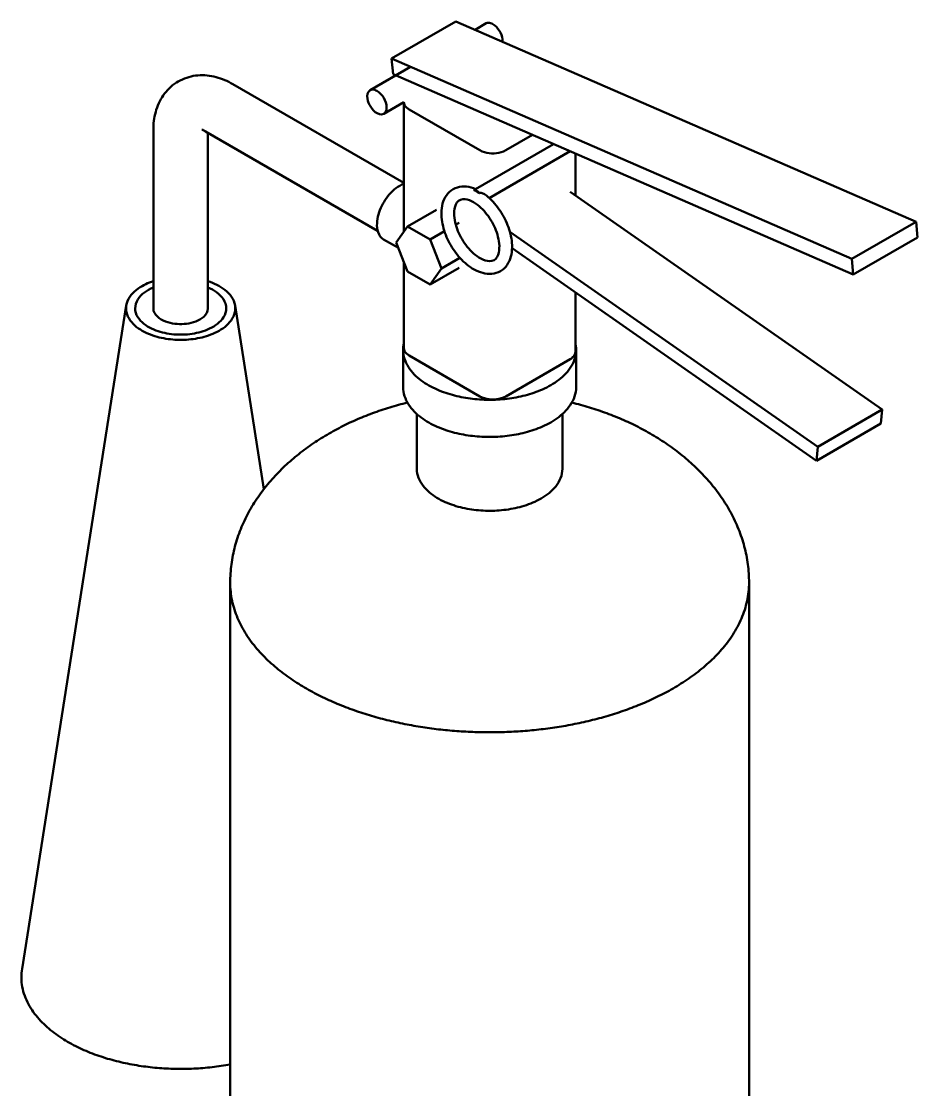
# Model space of a CAD drawing. Header units: millimetres. Extents: x 0 to 420, y 0 to 297.
# Drawn here: x 300.31 to 339.69, y 197.16 to 244.12 of the extents above; entities that cross this region are included whole.
import ezdxf

# ---------------------------------------------------------------- set-up
doc = ezdxf.new("R2010")
doc.units = ezdxf.units.MM
doc.layers.add('01-VISIBLE', color=7, linetype='CONTINUOUS', lineweight=50)

msp = doc.modelspace()

# ---------------------------------------------------------------- linework, layer by layer
at = {"layer": '01-VISIBLE'}
for p, q in [((316.573, 242.486), (319.401, 244.119)), ((319.401, 244.119), (339.623, 235.311)), ((320.242, 243.753), (320.726, 244.033)), ((316.641, 241.798), (316.573, 242.486)), ((316.573, 242.486), (336.795, 233.678)), ((315.634, 241.093), (317.413, 242.12)), ((316.641, 241.798), (336.864, 232.99)), ((317.114, 237.024), (309.605, 241.359)), ((316.234, 240.054), (317.114, 240.562)), ((317.114, 234.871), (317.114, 240.574)), ((317.349, 240.247), (320.46, 238.451)), ((306.108, 239.34), (306.108, 231.502)), ((315.964, 234.916), (308.405, 239.281)), ((308.508, 239.221), (308.508, 231.502)), ((321.591, 238.451), (322.768, 239.13)), ((320.262, 236.746), (323.693, 238.727)), ((320.862, 236.354), (324.422, 238.409)), ((324.654, 236.467), (324.654, 238.308)), ((324.42, 236.63), (338.131, 227.05)), ((318.551, 235.839), (317.278, 235.104)), ((336.795, 233.678), (339.623, 235.311)), ((339.692, 234.623), (339.623, 235.311)), ((317.278, 235.104), (316.783, 234.4)), ((318.268, 234.532), (317.278, 235.104)), ((318.899, 234.897), (318.268, 234.532)), ((319.541, 235.267), (319.397, 235.184)), ((321.772, 234.871), (335.302, 225.417)), ((316.877, 234.159), (316.224, 234.535)), ((316.783, 234.4), (317.278, 233.124)), ((318.763, 233.257), (318.268, 234.532)), ((336.864, 232.99), (339.692, 234.623)), ((321.87, 234.145), (335.243, 224.802)), ((317.114, 229.757), (317.114, 233.546)), ((319.576, 233.727), (318.763, 233.257)), ((336.864, 232.99), (336.795, 233.678)), ((317.278, 233.124), (318.268, 232.553)), ((319.541, 233.287), (318.268, 232.553)), ((318.268, 232.553), (318.763, 233.257)), ((324.654, 229.594), (324.654, 232.201)), ((304.917, 231.627), (300.336, 202.473)), ((309.698, 231.627), (310.965, 223.56)), ((317.084, 228.043), (317.084, 229.676)), ((324.684, 228.043), (324.684, 229.676)), ((317.349, 229.431), (320.46, 227.634)), ((321.591, 227.634), (324.42, 229.267)), ((317.684, 224.45), (317.684, 226.859)), ((324.084, 224.45), (324.084, 226.859)), ((335.302, 225.417), (338.131, 227.05)), ((338.072, 226.435), (338.131, 227.05)), ((335.243, 224.802), (338.072, 226.435)), ((335.243, 224.802), (335.302, 225.417)), ((309.484, 170.196), (309.484, 219.447)), ((332.284, 170.196), (332.284, 219.447))]:
    msp.add_line(p, q, dxfattribs=at)
for points in [[(320.726, 244.033), (320.774, 244.053), (320.826, 244.06), (320.878, 244.057), (320.93, 244.046), (320.979, 244.027), (321.026, 244.003)], [(321.026, 244.003), (321.11, 243.945), (321.185, 243.875), (321.251, 243.797), (321.31, 243.713), (321.359, 243.623), (321.399, 243.529), (321.429, 243.431), (321.447, 243.33), (321.448, 243.228)], [(309.605, 241.359), (309.517, 241.408), (309.427, 241.455), (309.336, 241.498), (309.244, 241.539), (309.151, 241.577), (309.056, 241.611), (308.96, 241.642), (308.863, 241.669), (308.765, 241.693), (308.666, 241.713), (308.567, 241.729), (308.467, 241.741), (308.366, 241.748), (308.266, 241.751), (308.165, 241.75), (308.064, 241.744), (307.964, 241.733), (307.864, 241.718), (307.766, 241.698), (307.668, 241.673), (307.572, 241.643), (307.477, 241.609), (307.384, 241.57), (307.293, 241.526), (307.205, 241.478), (307.119, 241.425), (307.036, 241.369), (306.955, 241.308), (306.878, 241.243), (306.804, 241.174), (306.734, 241.102), (306.667, 241.027), (306.604, 240.948), (306.545, 240.867), (306.489, 240.782), (306.438, 240.696), (306.39, 240.607), (306.346, 240.516), (306.307, 240.424), (306.271, 240.33), (306.238, 240.234), (306.21, 240.137), (306.185, 240.04), (306.164, 239.941), (306.146, 239.842), (306.132, 239.742), (306.121, 239.642), (306.114, 239.542), (306.109, 239.441), (306.108, 239.34)], [(316.234, 240.054), (316.138, 240.026), (316.039, 240.039), (315.946, 240.077), (315.862, 240.133), (315.786, 240.2), (315.719, 240.275), (315.661, 240.357), (315.61, 240.445), (315.569, 240.537), (315.537, 240.632), (315.516, 240.731), (315.51, 240.832), (315.523, 240.931), (315.562, 241.024), (315.634, 241.093)], [(315.634, 241.093), (315.683, 241.113), (315.735, 241.121), (315.787, 241.118), (315.838, 241.106), (315.888, 241.087), (315.934, 241.063)], [(315.934, 241.063), (316.023, 241.001), (316.102, 240.926), (316.172, 240.842), (316.232, 240.752), (316.282, 240.655), (316.321, 240.553), (316.347, 240.448), (316.359, 240.34), (316.349, 240.231), (316.311, 240.13), (316.234, 240.054)], [(317.114, 240.574), (317.123, 240.504), (317.149, 240.439), (317.187, 240.381), (317.235, 240.329), (317.29, 240.285), (317.349, 240.247)], [(308.237, 239.352), (308.249, 239.351), (308.26, 239.352), (308.272, 239.353), (308.284, 239.355), (308.295, 239.357), (308.307, 239.36)], [(308.405, 239.281), (308.378, 239.296), (308.351, 239.31), (308.323, 239.322), (308.295, 239.334), (308.266, 239.344), (308.237, 239.352)], [(321.591, 238.451), (321.495, 238.403), (321.395, 238.368), (321.291, 238.342), (321.186, 238.325), (321.079, 238.316), (320.972, 238.316), (320.866, 238.325), (320.76, 238.342), (320.656, 238.368), (320.556, 238.403), (320.46, 238.451)], [(316.224, 234.535), (316.144, 234.594), (316.076, 234.668), (316.024, 234.753), (315.985, 234.845), (315.958, 234.942), (315.942, 235.04), (315.935, 235.14), (315.936, 235.24), (315.944, 235.34), (315.958, 235.439), (315.978, 235.538), (316.003, 235.634), (316.033, 235.73), (316.067, 235.824), (316.105, 235.917), (316.148, 236.008), (316.193, 236.097), (316.243, 236.184), (316.296, 236.268), (316.353, 236.351), (316.413, 236.431), (316.477, 236.509), (316.544, 236.583), (316.614, 236.654), (316.688, 236.721), (316.766, 236.784), (316.847, 236.843), (316.933, 236.895), (317.022, 236.941), (317.114, 236.979)], [(319.278, 236.741), (319.195, 236.686), (319.117, 236.622), (319.048, 236.55), (318.986, 236.471), (318.933, 236.386), (318.887, 236.296), (318.85, 236.203), (318.82, 236.107), (318.797, 236.01), (318.781, 235.911), (318.771, 235.811), (318.766, 235.711), (318.767, 235.61), (318.772, 235.51), (318.782, 235.41), (318.797, 235.311), (318.815, 235.212), (318.837, 235.114), (318.862, 235.017), (318.891, 234.921), (318.923, 234.826), (318.958, 234.732), (318.996, 234.639), (319.037, 234.547), (319.081, 234.457), (319.127, 234.368), (319.176, 234.28), (319.227, 234.194), (319.281, 234.109), (319.338, 234.026), (319.397, 233.945), (319.458, 233.866), (319.522, 233.788), (319.589, 233.713), (319.657, 233.64), (319.729, 233.569), (319.803, 233.501), (319.879, 233.436), (319.958, 233.374), (320.039, 233.316), (320.123, 233.261), (320.21, 233.21), (320.299, 233.164), (320.39, 233.123), (320.484, 233.087), (320.58, 233.058), (320.678, 233.036), (320.778, 233.022), (320.878, 233.017), (320.978, 233.02), (321.077, 233.034), (321.175, 233.059), (321.269, 233.093), (321.358, 233.138)], [(320.266, 236.749), (320.171, 236.786), (320.073, 236.817), (319.973, 236.841), (319.872, 236.856), (319.77, 236.863), (319.667, 236.86), (319.566, 236.846), (319.466, 236.822), (319.37, 236.787), (319.278, 236.741)], [(320.201, 236.701), (320.212, 236.707), (320.222, 236.714), (320.232, 236.722), (320.242, 236.73), (320.252, 236.738), (320.262, 236.746)], [(320.201, 236.701), (320.221, 236.702), (320.242, 236.7), (320.262, 236.695), (320.281, 236.689), (320.3, 236.68), (320.318, 236.671)], [(320.201, 236.701), (320.221, 236.691), (320.24, 236.681), (320.26, 236.67), (320.28, 236.66), (320.299, 236.649), (320.318, 236.638)], [(320.262, 236.746), (320.263, 236.747), (320.264, 236.747), (320.265, 236.748), (320.267, 236.748), (320.268, 236.748), (320.269, 236.747)], [(320.178, 236.167), (320.09, 236.214), (319.998, 236.253), (319.902, 236.283), (319.803, 236.3), (319.703, 236.301), (319.606, 236.278), (319.519, 236.229), (319.45, 236.156), (319.4, 236.07), (319.365, 235.976), (319.342, 235.878), (319.33, 235.779), (319.326, 235.679), (319.329, 235.578), (319.338, 235.479), (319.353, 235.379), (319.373, 235.281), (319.397, 235.184), (319.426, 235.088), (319.458, 234.993), (319.494, 234.899), (319.534, 234.807), (319.577, 234.717), (319.623, 234.628), (319.673, 234.54), (319.725, 234.455), (319.78, 234.371), (319.839, 234.29), (319.9, 234.21), (319.964, 234.133), (320.032, 234.059), (320.102, 233.987), (320.175, 233.919), (320.252, 233.855), (320.332, 233.794), (320.415, 233.738), (320.502, 233.688), (320.593, 233.645), (320.687, 233.61), (320.784, 233.586), (320.884, 233.577), (320.983, 233.587), (321.077, 233.622), (321.155, 233.684), (321.214, 233.765), (321.256, 233.856), (321.285, 233.952), (321.302, 234.051), (321.31, 234.151), (321.311, 234.251), (321.304, 234.351), (321.292, 234.451), (321.275, 234.549), (321.252, 234.647), (321.226, 234.744), (321.195, 234.839), (321.161, 234.934), (321.123, 235.026), (321.082, 235.118), (321.037, 235.208), (320.989, 235.296), (320.939, 235.382), (320.885, 235.467), (320.828, 235.549), (320.768, 235.63), (320.705, 235.708), (320.639, 235.784), (320.57, 235.857), (320.499, 235.927), (320.423, 235.993), (320.345, 236.056), (320.264, 236.114), (320.178, 236.167)], [(320.318, 236.671), (320.341, 236.656), (320.362, 236.641), (320.382, 236.623), (320.401, 236.605), (320.419, 236.585), (320.436, 236.565)], [(320.318, 236.638), (320.338, 236.626), (320.358, 236.614), (320.378, 236.602), (320.397, 236.59), (320.417, 236.577), (320.436, 236.565)], [(320.436, 236.565), (320.474, 236.577), (320.513, 236.578), (320.552, 236.571), (320.59, 236.558), (320.626, 236.541), (320.66, 236.52)], [(321.358, 233.138), (321.443, 233.194), (321.52, 233.258), (321.59, 233.331), (321.652, 233.411), (321.706, 233.497), (321.751, 233.587), (321.789, 233.68), (321.818, 233.777), (321.841, 233.875), (321.857, 233.975), (321.867, 234.076), (321.871, 234.176), (321.87, 234.277), (321.864, 234.378), (321.853, 234.479), (321.839, 234.579), (321.82, 234.678), (321.797, 234.776), (321.771, 234.874), (321.742, 234.97), (321.709, 235.066), (321.674, 235.16), (321.635, 235.254), (321.593, 235.346), (321.549, 235.437), (321.502, 235.526), (321.452, 235.614), (321.4, 235.7), (321.345, 235.785), (321.288, 235.868), (321.228, 235.95), (321.166, 236.029), (321.101, 236.107), (321.034, 236.182), (320.964, 236.255), (320.892, 236.325), (320.817, 236.393), (320.74, 236.458), (320.66, 236.52)], [(304.917, 231.627), (304.94, 231.728), (304.974, 231.825), (305.019, 231.918), (305.073, 232.007), (305.134, 232.09), (305.203, 232.167), (305.276, 232.24), (305.355, 232.307), (305.437, 232.37), (305.522, 232.428), (305.611, 232.482)], [(305.611, 232.482), (305.69, 232.525), (305.771, 232.566), (305.854, 232.604), (305.937, 232.639), (306.022, 232.672), (306.108, 232.702)], [(308.508, 232.702), (308.607, 232.667), (308.705, 232.628), (308.801, 232.586), (308.896, 232.541), (308.988, 232.491), (309.078, 232.437), (309.166, 232.379), (309.25, 232.316), (309.33, 232.248), (309.406, 232.175), (309.476, 232.096), (309.539, 232.012), (309.594, 231.923), (309.64, 231.829), (309.675, 231.729), (309.698, 231.627)], [(305.316, 231.604), (305.339, 231.707), (305.378, 231.805), (305.429, 231.897), (305.49, 231.983), (305.559, 232.062), (305.636, 232.135), (305.717, 232.202), (305.804, 232.263), (305.893, 232.318)], [(305.893, 232.318), (305.928, 232.338), (305.963, 232.357), (305.999, 232.375), (306.035, 232.392), (306.071, 232.409), (306.108, 232.426)], [(308.508, 232.426), (308.606, 232.38), (308.702, 232.33), (308.794, 232.274), (308.883, 232.213), (308.968, 232.146), (309.047, 232.072), (309.119, 231.991), (309.183, 231.904), (309.235, 231.809), (309.275, 231.709), (309.3, 231.604)], [(309.698, 231.627), (309.707, 231.527), (309.704, 231.427), (309.689, 231.329), (309.662, 231.232), (309.624, 231.14), (309.577, 231.051), (309.522, 230.968), (309.46, 230.889), (309.393, 230.815), (309.32, 230.747), (309.243, 230.682), (309.163, 230.623), (309.08, 230.567), (308.994, 230.516), (308.906, 230.468), (308.816, 230.424), (308.725, 230.383), (308.632, 230.346), (308.538, 230.312), (308.442, 230.281), (308.346, 230.253), (308.25, 230.227), (308.152, 230.205), (308.054, 230.185), (307.955, 230.168), (307.856, 230.153), (307.757, 230.141), (307.658, 230.131), (307.558, 230.124), (307.458, 230.119), (307.358, 230.116), (307.258, 230.116), (307.158, 230.119), (307.058, 230.124), (306.958, 230.131), (306.858, 230.141), (306.759, 230.153), (306.66, 230.168), (306.561, 230.185), (306.463, 230.205), (306.366, 230.227), (306.269, 230.253), (306.173, 230.281), (306.078, 230.312), (305.984, 230.346), (305.891, 230.383), (305.799, 230.424), (305.71, 230.468), (305.622, 230.516), (305.536, 230.567), (305.452, 230.623), (305.372, 230.682), (305.295, 230.747), (305.223, 230.815), (305.155, 230.889), (305.093, 230.968), (305.038, 231.051), (304.991, 231.14), (304.954, 231.232), (304.926, 231.329), (304.911, 231.427), (304.908, 231.527), (304.917, 231.627)], [(309.3, 231.604), (309.308, 231.503), (309.3, 231.403), (309.278, 231.304), (309.243, 231.21), (309.196, 231.121), (309.139, 231.037), (309.074, 230.96), (309.002, 230.889), (308.926, 230.823), (308.845, 230.763), (308.76, 230.708), (308.672, 230.658), (308.582, 230.612), (308.49, 230.571), (308.397, 230.533), (308.301, 230.5), (308.205, 230.47), (308.108, 230.443), (308.009, 230.42), (307.91, 230.401), (307.811, 230.384), (307.711, 230.371), (307.61, 230.36), (307.509, 230.353), (307.409, 230.349), (307.308, 230.347), (307.207, 230.349), (307.106, 230.353), (307.005, 230.36), (306.905, 230.371), (306.805, 230.384), (306.705, 230.401), (306.606, 230.42), (306.508, 230.443), (306.41, 230.47), (306.314, 230.5), (306.219, 230.533), (306.125, 230.571), (306.033, 230.612), (305.943, 230.658), (305.855, 230.708), (305.771, 230.763), (305.69, 230.823), (305.613, 230.889), (305.542, 230.96), (305.477, 231.037), (305.42, 231.121), (305.373, 231.21), (305.337, 231.304), (305.315, 231.403), (305.308, 231.503), (305.316, 231.604)], [(308.156, 231.012), (308.064, 230.964), (307.968, 230.923), (307.869, 230.89), (307.769, 230.862), (307.667, 230.841), (307.564, 230.825), (307.46, 230.815), (307.356, 230.809), (307.252, 230.81), (307.148, 230.815), (307.045, 230.826), (306.942, 230.842), (306.84, 230.864), (306.74, 230.891), (306.641, 230.926), (306.546, 230.967), (306.453, 231.015), (306.366, 231.072), (306.286, 231.138), (306.215, 231.215), (306.159, 231.302), (306.121, 231.399), (306.108, 231.502)], [(308.508, 231.502), (308.494, 231.398), (308.456, 231.3), (308.398, 231.212), (308.326, 231.135), (308.245, 231.069), (308.156, 231.012)], [(317.114, 229.951), (317.105, 229.906), (317.098, 229.86), (317.092, 229.814), (317.088, 229.768), (317.085, 229.722), (317.084, 229.676)], [(317.084, 229.676), (317.088, 229.575), (317.1, 229.474), (317.12, 229.375), (317.147, 229.278), (317.181, 229.182), (317.222, 229.09), (317.269, 229), (317.321, 228.914), (317.378, 228.83), (317.439, 228.75), (317.505, 228.673), (317.574, 228.599), (317.646, 228.528), (317.721, 228.46), (317.798, 228.395), (317.878, 228.333), (317.961, 228.274), (318.044, 228.218), (318.13, 228.164), (318.217, 228.113), (318.306, 228.064), (318.396, 228.018), (318.487, 227.973), (318.579, 227.932), (318.672, 227.892), (318.766, 227.854), (318.86, 227.819), (318.956, 227.785), (319.052, 227.754), (319.149, 227.724), (319.246, 227.696), (319.344, 227.67), (319.442, 227.646), (319.54, 227.623), (319.639, 227.603), (319.739, 227.584), (319.838, 227.566), (319.938, 227.551), (320.038, 227.537), (320.139, 227.524), (320.239, 227.514), (320.34, 227.504), (320.441, 227.497), (320.542, 227.491), (320.643, 227.486), (320.744, 227.483), (320.845, 227.482), (320.946, 227.482), (321.047, 227.484), (321.149, 227.487), (321.25, 227.492), (321.35, 227.498), (321.451, 227.506), (321.552, 227.516), (321.653, 227.527), (321.753, 227.54), (321.853, 227.554), (321.953, 227.57), (322.052, 227.588), (322.152, 227.607), (322.251, 227.628), (322.349, 227.651), (322.447, 227.676), (322.545, 227.702), (322.642, 227.731), (322.738, 227.761), (322.834, 227.793), (322.93, 227.827), (323.024, 227.863), (323.118, 227.901), (323.211, 227.941), (323.303, 227.983), (323.393, 228.028), (323.483, 228.075), (323.571, 228.124)], [(317.114, 229.757), (317.123, 229.688), (317.149, 229.623), (317.187, 229.564), (317.235, 229.513), (317.29, 229.469), (317.349, 229.431)], [(323.571, 228.124), (323.661, 228.178), (323.75, 228.235), (323.837, 228.295), (323.921, 228.357), (324.004, 228.423), (324.083, 228.492), (324.16, 228.564), (324.233, 228.639), (324.303, 228.718), (324.369, 228.8), (324.43, 228.886), (324.485, 228.975), (324.535, 229.068), (324.579, 229.164), (324.616, 229.262), (324.645, 229.363), (324.667, 229.466), (324.68, 229.571), (324.684, 229.676)], [(324.684, 229.676), (324.683, 229.722), (324.681, 229.768), (324.677, 229.814), (324.671, 229.86), (324.663, 229.906), (324.654, 229.951)], [(324.42, 229.267), (324.479, 229.305), (324.533, 229.35), (324.581, 229.401), (324.619, 229.459), (324.645, 229.525), (324.654, 229.594)], [(317.084, 228.043), (317.088, 227.942), (317.1, 227.841), (317.12, 227.742), (317.147, 227.645), (317.181, 227.55), (317.222, 227.457), (317.269, 227.367), (317.321, 227.281), (317.378, 227.197), (317.439, 227.117), (317.505, 227.04), (317.574, 226.966), (317.646, 226.895), (317.721, 226.827), (317.798, 226.762), (317.878, 226.7), (317.961, 226.641), (318.044, 226.585), (318.13, 226.531), (318.217, 226.48), (318.306, 226.431), (318.396, 226.385), (318.487, 226.34), (318.579, 226.299), (318.672, 226.259), (318.766, 226.221), (318.86, 226.186), (318.956, 226.152), (319.052, 226.121), (319.149, 226.091), (319.246, 226.063), (319.344, 226.037), (319.442, 226.013), (319.54, 225.99), (319.639, 225.97), (319.739, 225.951), (319.838, 225.933), (319.938, 225.918), (320.038, 225.904), (320.139, 225.891), (320.239, 225.881), (320.34, 225.871), (320.441, 225.864), (320.542, 225.858), (320.643, 225.853), (320.744, 225.85), (320.845, 225.849), (320.946, 225.849), (321.047, 225.851), (321.149, 225.854), (321.25, 225.859), (321.35, 225.865), (321.451, 225.873), (321.552, 225.883), (321.653, 225.894), (321.753, 225.907), (321.853, 225.921), (321.953, 225.937), (322.052, 225.955), (322.152, 225.974), (322.251, 225.995), (322.349, 226.018), (322.447, 226.043), (322.545, 226.069), (322.642, 226.098), (322.738, 226.128), (322.834, 226.16), (322.93, 226.194), (323.024, 226.23), (323.118, 226.268), (323.211, 226.308), (323.303, 226.35), (323.393, 226.395), (323.483, 226.442), (323.571, 226.491)], [(323.571, 226.491), (323.661, 226.545), (323.75, 226.602), (323.837, 226.662), (323.921, 226.724), (324.004, 226.79), (324.083, 226.859), (324.16, 226.931), (324.233, 227.006), (324.303, 227.085), (324.369, 227.167), (324.43, 227.253), (324.485, 227.342), (324.535, 227.435), (324.579, 227.531), (324.616, 227.629), (324.645, 227.73), (324.667, 227.833), (324.68, 227.938), (324.684, 228.043)], [(317.272, 227.361), (317.175, 227.337), (317.077, 227.312), (316.98, 227.286), (316.883, 227.26), (316.787, 227.233), (316.69, 227.206), (316.594, 227.177), (316.497, 227.148), (316.401, 227.119), (316.306, 227.088), (316.21, 227.057), (316.115, 227.026), (316.02, 226.993), (315.925, 226.96), (315.83, 226.926), (315.736, 226.892), (315.642, 226.856), (315.548, 226.82), (315.455, 226.784), (315.361, 226.746), (315.269, 226.708), (315.176, 226.669), (315.084, 226.63), (314.991, 226.59), (314.9, 226.549), (314.808, 226.507), (314.717, 226.464), (314.627, 226.421), (314.536, 226.377), (314.446, 226.333), (314.357, 226.287), (314.267, 226.241), (314.179, 226.195), (314.09, 226.147), (314.002, 226.099), (313.914, 226.05), (313.827, 226), (313.74, 225.949), (313.654, 225.898), (313.568, 225.846), (313.483, 225.793), (313.398, 225.739), (313.313, 225.685), (313.229, 225.63), (313.146, 225.574), (313.063, 225.517), (312.98, 225.46), (312.899, 225.402), (312.817, 225.343), (312.737, 225.283), (312.656, 225.222), (312.577, 225.161), (312.498, 225.099), (312.42, 225.036), (312.342, 224.972), (312.265, 224.908), (312.189, 224.843), (312.113, 224.777), (312.038, 224.71), (311.964, 224.642), (311.89, 224.574), (311.817, 224.505), (311.745, 224.435), (311.674, 224.364), (311.603, 224.292), (311.534, 224.22), (311.465, 224.147), (311.397, 224.073), (311.329, 223.998), (311.263, 223.923), (311.198, 223.847), (311.133, 223.77), (311.07, 223.692), (311.007, 223.613), (310.945, 223.534), (310.885, 223.454), (310.825, 223.373), (310.766, 223.292), (310.709, 223.209), (310.652, 223.126), (310.597, 223.043), (310.543, 222.958), (310.489, 222.873), (310.437, 222.787), (310.386, 222.7), (310.337, 222.613), (310.288, 222.525), (310.241, 222.436), (310.195, 222.347), (310.15, 222.257), (310.107, 222.167), (310.064, 222.076), (310.024, 221.984), (309.984, 221.891), (309.946, 221.798), (309.909, 221.705), (309.874, 221.611), (309.84, 221.516), (309.808, 221.421), (309.777, 221.326), (309.747, 221.23), (309.719, 221.133), (309.693, 221.036), (309.668, 220.939), (309.644, 220.841), (309.623, 220.743), (309.602, 220.645), (309.583, 220.546), (309.566, 220.447), (309.551, 220.348), (309.537, 220.249), (309.524, 220.149), (309.514, 220.049), (309.505, 219.949), (309.497, 219.849), (309.492, 219.749), (309.487, 219.648), (309.485, 219.548), (309.484, 219.447)], [(321.591, 227.634), (321.495, 227.587), (321.395, 227.551), (321.291, 227.525), (321.186, 227.508), (321.079, 227.5), (320.972, 227.5), (320.866, 227.508), (320.76, 227.525), (320.656, 227.551), (320.556, 227.587), (320.46, 227.634)], [(332.284, 219.447), (332.283, 219.548), (332.281, 219.648), (332.277, 219.749), (332.271, 219.849), (332.264, 219.949), (332.254, 220.049), (332.244, 220.149), (332.231, 220.249), (332.218, 220.348), (332.202, 220.447), (332.185, 220.546), (332.166, 220.645), (332.146, 220.743), (332.124, 220.841), (332.1, 220.939), (332.075, 221.036), (332.049, 221.133), (332.021, 221.23), (331.991, 221.326), (331.96, 221.421), (331.928, 221.516), (331.894, 221.611), (331.859, 221.705), (331.822, 221.798), (331.784, 221.891), (331.745, 221.984), (331.704, 222.076), (331.662, 222.167), (331.618, 222.257), (331.573, 222.347), (331.527, 222.436), (331.48, 222.525), (331.432, 222.613), (331.382, 222.7), (331.331, 222.787), (331.279, 222.873), (331.226, 222.958), (331.171, 223.043), (331.116, 223.126), (331.059, 223.209), (331.002, 223.292), (330.943, 223.373), (330.884, 223.454), (330.823, 223.534), (330.761, 223.613), (330.699, 223.692), (330.635, 223.77), (330.571, 223.847), (330.505, 223.923), (330.439, 223.998), (330.372, 224.073), (330.304, 224.147), (330.235, 224.22), (330.165, 224.292), (330.094, 224.364), (330.023, 224.435), (329.951, 224.505), (329.878, 224.574), (329.805, 224.642), (329.73, 224.71), (329.655, 224.777), (329.58, 224.843), (329.503, 224.908), (329.426, 224.972), (329.349, 225.036), (329.27, 225.099), (329.191, 225.161), (329.112, 225.222), (329.032, 225.283), (328.951, 225.343), (328.87, 225.402), (328.788, 225.46), (328.705, 225.517), (328.622, 225.574), (328.539, 225.63), (328.455, 225.685), (328.371, 225.739), (328.286, 225.793), (328.2, 225.846), (328.114, 225.898), (328.028, 225.949), (327.941, 226), (327.854, 226.05), (327.766, 226.099), (327.678, 226.147), (327.59, 226.195), (327.501, 226.241), (327.412, 226.287), (327.322, 226.333), (327.232, 226.377), (327.142, 226.421), (327.051, 226.464), (326.96, 226.507), (326.868, 226.549), (326.777, 226.59), (326.685, 226.63), (326.592, 226.669), (326.5, 226.708), (326.407, 226.746), (326.314, 226.784), (326.22, 226.82), (326.126, 226.856), (326.032, 226.892), (325.938, 226.926), (325.843, 226.96), (325.748, 226.993), (325.653, 227.026), (325.558, 227.057), (325.463, 227.088), (325.367, 227.119), (325.271, 227.148), (325.175, 227.177), (325.078, 227.206), (324.982, 227.233), (324.885, 227.26), (324.788, 227.286), (324.691, 227.312), (324.593, 227.337), (324.496, 227.361)], [(317.684, 224.45), (317.689, 224.349), (317.703, 224.248), (317.727, 224.15), (317.759, 224.054), (317.799, 223.96), (317.846, 223.871), (317.899, 223.785), (317.958, 223.702), (318.022, 223.624), (318.091, 223.549), (318.163, 223.478), (318.239, 223.41), (318.318, 223.347), (318.399, 223.286), (318.483, 223.229), (318.568, 223.175), (318.656, 223.124), (318.745, 223.076), (318.836, 223.031), (318.928, 222.988), (319.021, 222.948), (319.115, 222.91), (319.211, 222.875), (319.306, 222.843), (319.403, 222.812), (319.501, 222.784), (319.599, 222.758), (319.697, 222.734), (319.796, 222.713), (319.896, 222.693), (319.996, 222.675), (320.096, 222.659), (320.196, 222.646), (320.297, 222.634), (320.398, 222.624), (320.499, 222.616), (320.6, 222.61), (320.701, 222.606), (320.803, 222.603), (320.904, 222.603), (321.005, 222.604), (321.107, 222.607), (321.208, 222.612), (321.309, 222.619), (321.41, 222.628), (321.511, 222.638), (321.612, 222.651), (321.712, 222.665), (321.812, 222.682), (321.912, 222.7), (322.011, 222.721), (322.11, 222.743), (322.208, 222.768), (322.306, 222.795), (322.403, 222.824), (322.5, 222.855), (322.595, 222.889), (322.69, 222.925), (322.784, 222.963), (322.877, 223.004), (322.968, 223.048), (323.058, 223.094), (323.147, 223.144)], [(323.147, 223.144), (323.237, 223.198), (323.325, 223.255), (323.411, 223.316), (323.494, 223.381), (323.574, 223.449), (323.651, 223.522), (323.723, 223.598), (323.791, 223.678), (323.854, 223.762), (323.911, 223.851), (323.961, 223.943), (324.004, 224.039), (324.038, 224.139), (324.064, 224.241), (324.079, 224.345), (324.084, 224.45)], [(309.484, 219.447), (309.485, 219.347), (309.489, 219.247), (309.496, 219.147), (309.505, 219.047), (309.517, 218.947), (309.531, 218.848), (309.548, 218.749), (309.568, 218.651), (309.59, 218.553), (309.614, 218.456), (309.641, 218.359), (309.67, 218.264), (309.701, 218.168), (309.735, 218.074), (309.771, 217.98), (309.809, 217.888), (309.849, 217.796), (309.891, 217.705), (309.935, 217.615), (309.981, 217.525), (310.029, 217.437), (310.078, 217.35), (310.13, 217.264), (310.183, 217.179), (310.237, 217.095), (310.293, 217.012), (310.351, 216.93), (310.41, 216.849), (310.471, 216.769), (310.533, 216.69), (310.596, 216.612), (310.66, 216.536), (310.726, 216.46), (310.793, 216.385), (310.861, 216.312), (310.93, 216.239), (311, 216.168), (311.072, 216.097), (311.144, 216.027), (311.217, 215.959), (311.291, 215.891), (311.366, 215.825), (311.442, 215.759), (311.519, 215.695), (311.596, 215.631), (311.674, 215.568), (311.753, 215.507), (311.833, 215.446), (311.913, 215.386), (311.994, 215.327), (312.076, 215.269), (312.158, 215.212), (312.241, 215.155), (312.325, 215.1), (312.409, 215.045), (312.494, 214.992), (312.579, 214.939), (312.664, 214.887), (312.751, 214.835), (312.837, 214.785), (312.924, 214.735), (313.012, 214.687), (313.1, 214.639), (313.188, 214.591), (313.277, 214.545), (313.366, 214.499), (313.456, 214.454), (313.546, 214.41), (313.636, 214.367), (313.727, 214.324), (313.818, 214.282), (313.91, 214.241), (314.001, 214.2), (314.093, 214.161), (314.186, 214.122), (314.278, 214.083), (314.371, 214.045), (314.464, 214.008), (314.558, 213.972), (314.651, 213.936), (314.745, 213.901), (314.839, 213.867), (314.934, 213.833), (315.028, 213.8), (315.123, 213.768), (315.218, 213.736), (315.314, 213.705), (315.409, 213.674), (315.505, 213.644), (315.601, 213.615), (315.697, 213.586), (315.793, 213.558), (315.889, 213.531), (315.986, 213.504), (316.083, 213.478), (316.18, 213.452), (316.277, 213.427), (316.374, 213.402), (316.471, 213.379), (316.569, 213.355), (316.666, 213.333), (316.764, 213.31), (316.862, 213.289), (316.96, 213.268), (317.058, 213.247), (317.157, 213.227), (317.255, 213.208), (317.353, 213.189), (317.452, 213.171), (317.551, 213.153), (317.649, 213.136), (317.748, 213.119), (317.847, 213.103), (317.946, 213.088), (318.045, 213.073), (318.145, 213.058), (318.244, 213.044), (318.343, 213.031), (318.443, 213.018), (318.542, 213.006), (318.642, 212.994), (318.741, 212.983), (318.841, 212.972), (318.941, 212.962), (319.04, 212.952), (319.14, 212.943), (319.24, 212.934), (319.34, 212.926), (319.44, 212.919), (319.54, 212.911), (319.64, 212.905), (319.74, 212.899), (319.84, 212.893), (319.94, 212.888), (320.04, 212.884), (320.141, 212.879), (320.241, 212.876), (320.341, 212.873), (320.441, 212.87), (320.541, 212.868), (320.642, 212.867), (320.742, 212.866), (320.842, 212.866), (320.942, 212.866), (321.043, 212.866), (321.143, 212.867), (321.243, 212.869), (321.343, 212.871), (321.444, 212.873), (321.544, 212.877), (321.644, 212.88), (321.744, 212.884), (321.844, 212.889), (321.944, 212.894), (322.044, 212.9), (322.145, 212.906), (322.245, 212.913), (322.345, 212.92), (322.445, 212.927), (322.544, 212.936), (322.644, 212.944), (322.744, 212.954), (322.844, 212.963), (322.944, 212.974), (323.043, 212.985), (323.143, 212.996), (323.242, 213.008), (323.342, 213.02), (323.441, 213.033), (323.541, 213.047), (323.64, 213.061), (323.739, 213.075), (323.838, 213.09), (323.937, 213.106), (324.036, 213.122), (324.135, 213.139), (324.234, 213.156), (324.332, 213.174), (324.431, 213.192), (324.529, 213.211), (324.628, 213.23), (324.726, 213.251), (324.824, 213.271), (324.922, 213.292), (325.02, 213.314), (325.118, 213.336), (325.215, 213.359), (325.313, 213.382), (325.41, 213.406), (325.507, 213.431), (325.604, 213.456), (325.701, 213.482), (325.798, 213.508), (325.895, 213.535), (325.991, 213.563), (326.087, 213.591), (326.183, 213.62), (326.279, 213.649), (326.375, 213.679), (326.47, 213.71), (326.565, 213.741), (326.66, 213.773), (326.755, 213.805), (326.85, 213.839), (326.944, 213.872), (327.038, 213.907), (327.132, 213.942), (327.226, 213.978), (327.319, 214.014), (327.412, 214.052), (327.505, 214.089), (327.598, 214.128), (327.69, 214.167), (327.782, 214.207), (327.874, 214.248), (327.965, 214.289), (328.056, 214.331), (328.147, 214.374), (328.237, 214.417), (328.327, 214.462), (328.416, 214.507), (328.506, 214.553), (328.594, 214.599), (328.683, 214.646), (328.771, 214.695), (328.858, 214.744), (328.945, 214.793)], [(328.945, 214.793), (329.033, 214.845), (329.12, 214.897), (329.207, 214.95), (329.293, 215.003), (329.379, 215.058), (329.464, 215.114), (329.549, 215.17), (329.633, 215.227), (329.716, 215.286), (329.799, 215.345), (329.881, 215.405), (329.962, 215.466), (330.043, 215.528), (330.122, 215.591), (330.201, 215.655), (330.28, 215.72), (330.357, 215.786), (330.434, 215.853), (330.509, 215.92), (330.584, 215.989), (330.658, 216.059), (330.731, 216.13), (330.802, 216.202), (330.873, 216.275), (330.943, 216.35), (331.011, 216.425), (331.078, 216.501), (331.144, 216.578), (331.209, 216.657), (331.272, 216.736), (331.334, 216.817), (331.395, 216.899), (331.454, 216.981), (331.511, 217.065), (331.567, 217.15), (331.622, 217.236), (331.674, 217.323), (331.725, 217.411), (331.774, 217.5), (331.821, 217.59), (331.866, 217.682), (331.909, 217.774), (331.95, 217.867), (331.989, 217.96), (332.026, 218.055), (332.061, 218.151), (332.093, 218.247), (332.123, 218.344), (332.15, 218.442), (332.176, 218.541), (332.198, 218.64), (332.218, 218.74), (332.235, 218.84), (332.25, 218.94), (332.262, 219.041), (332.272, 219.143), (332.279, 219.244), (332.283, 219.346), (332.284, 219.447)], [(309.484, 198.267), (309.385, 198.248), (309.286, 198.231), (309.186, 198.215), (309.087, 198.199), (308.987, 198.184), (308.887, 198.171), (308.788, 198.158), (308.688, 198.146), (308.587, 198.135), (308.487, 198.124), (308.387, 198.115), (308.287, 198.106), (308.186, 198.098), (308.086, 198.091), (307.985, 198.085), (307.884, 198.08), (307.784, 198.076), (307.683, 198.072), (307.582, 198.07), (307.482, 198.068), (307.381, 198.067), (307.28, 198.066), (307.179, 198.067), (307.079, 198.069), (306.978, 198.071), (306.877, 198.074), (306.777, 198.078), (306.676, 198.083), (306.575, 198.089), (306.475, 198.095), (306.374, 198.102), (306.274, 198.111), (306.174, 198.12), (306.073, 198.13), (305.973, 198.141), (305.873, 198.152), (305.773, 198.165), (305.673, 198.178), (305.574, 198.192), (305.474, 198.208), (305.375, 198.224), (305.275, 198.241), (305.176, 198.258), (305.077, 198.277), (304.978, 198.297), (304.88, 198.317), (304.781, 198.339), (304.683, 198.361), (304.585, 198.385), (304.487, 198.409), (304.39, 198.434), (304.293, 198.461), (304.196, 198.488), (304.099, 198.516), (304.003, 198.545), (303.906, 198.576), (303.811, 198.607), (303.715, 198.639), (303.62, 198.673), (303.526, 198.707), (303.431, 198.743), (303.338, 198.779), (303.244, 198.817), (303.151, 198.856), (303.059, 198.896), (302.967, 198.937), (302.875, 198.98), (302.785, 199.023), (302.694, 199.068), (302.605, 199.114), (302.516, 199.162), (302.428, 199.21), (302.34, 199.26), (302.254, 199.312), (302.168, 199.364), (302.083, 199.418), (301.999, 199.474), (301.916, 199.531), (301.833, 199.589), (301.752, 199.649), (301.672, 199.71), (301.594, 199.773), (301.516, 199.838), (301.44, 199.904), (301.366, 199.971), (301.293, 200.041), (301.221, 200.112), (301.151, 200.184), (301.083, 200.259), (301.017, 200.335), (300.953, 200.413), (300.891, 200.492), (300.832, 200.573), (300.775, 200.656), (300.72, 200.741), (300.668, 200.827), (300.619, 200.915), (300.573, 201.005), (300.531, 201.096), (300.491, 201.189), (300.455, 201.283), (300.423, 201.378), (300.394, 201.475), (300.369, 201.573), (300.349, 201.671), (300.332, 201.771), (300.32, 201.87), (300.312, 201.971), (300.308, 202.072), (300.309, 202.172), (300.314, 202.273), (300.323, 202.373), (300.336, 202.473)]]:
    msp.add_lwpolyline(points, dxfattribs=at)

doc.saveas('drawing.dxf')
